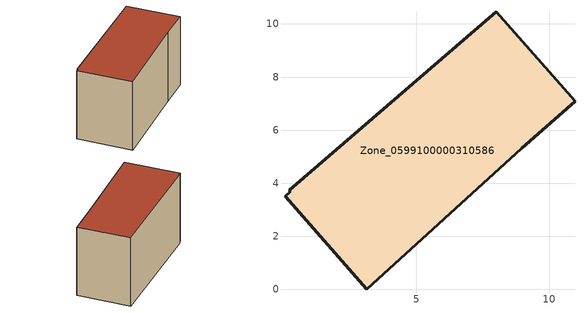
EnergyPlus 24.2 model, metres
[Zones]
Zone_0599100000310586
 floor ground (C_G): 0.05,3.5 0.25,3.68 0.2,3.73 8.01,10.46 10.98,7.08 8.97,5.32 3.12,0 z0
 wall outside (C_F): 10.98,7.08 8.01,10.46 0.2,3.73 0.25,3.68 0.05,3.5 3.12,0 8.97,5.32 10.98,7.08 z0:6.18
 roof outside (C_R): 0.25,3.68 0.05,3.5 3.12,0 8.97,5.32 10.98,7.08 8.01,10.46 0.2,3.73 z6.18
[BUILDING]
Pand.0599100000310586: North Axis=0; Terrain=City; Loads Convergence Tolerance Value=0.04; Temperature Convergence Tolerance Value=0.4; Solar Distribution=FullExterior; Maximum Number of Warmup Days=25; Minimum Number of Warmup Days=1
[Site:Location]
Rotterdam.The.Hague.AP_ZH_NLD Design_Conditions: Latitude=51.96; Longitude=4.45; Time Zone=1; Elevation=-4.5
[SITE:GROUNDTEMPERATURE:BUILDINGSURFACE]
18, 18, 18, 18, 18, 18, 18, 18, 18, 18, 18, 18
[MATERIAL] Thermal Absorptance=0.9; Solar Absorptance=0.7; Visible Absorptance=0.7
Name | Roughness | Thickness | Conductivity | Density | Specific Heat
G.TI.1946 | MediumSmooth | 0.15 | 1 | 540 | 1210
F.TI.1946 | Rough | 0.3 | 0.857143 | 1920 | 840
R.TI.1946 | MediumRough | 0.2 | 0.1 | 1500 | 1000
[CONSTRUCTION]
C_G: G.TI.1946
C_F: F.TI.1946
C_R: R.TI.1946
[ZONE]
Zone_0599100000310586: Type=1; Multiplier=1; Ceiling Height=Autocalculate; Volume=Autocalculate; Floor Area=autocalculate; Part of Total Floor Area=Yes
[ZONEINFILTRATION:DESIGNFLOWRATE]
Infil_Zone_0599100000310586: Zone or ZoneList or Space or SpaceList=Zone_0599100000310586; Schedule=AlwaysOn; Design Flow Rate Calculation Method=Flow/Area; Flow Rate per Floor Area=0.003; Constant Term Coefficient=1; Temperature Term Coefficient=0; Velocity Term Coefficient=0; Velocity Squared Term Coefficient=0
[HVACTEMPLATE:ZONE:IDEALLOADSAIRSYSTEM]
Zone_0599100000310586: Maximum Heating Supply Air Temperature=50; Minimum Cooling Supply Air Temperature=13; Maximum Heating Supply Air Humidity Ratio=0.0156; Minimum Cooling Supply Air Humidity Ratio=0.0077; Heating Limit=NoLimit; Cooling Limit=NoLimit; Dehumidification Control Type=ConstantSensibleHeatRatio; Cooling Sensible Heat Ratio=0.7; Dehumidification Setpoint=60; Humidification Control Type=None; Humidification Setpoint=30; Outdoor Air Method=None; Outdoor Air Flow Rate per Person=0.00944; Outdoor Air Flow Rate per Zone Floor Area=0; Outdoor Air Flow Rate per Zone=0; Demand Controlled Ventilation Type=None; Outdoor Air Economizer Type=NoEconomizer; Heat Recovery Type=None; Sensible Heat Recovery Effectiveness=0.7; Latent Heat Recovery Effectiveness=0.65
[ZONECONTROL:THERMOSTAT]
ThermostatControl_Zone_0599100000310586: Zone or ZoneList=Zone_0599100000310586; Control Type Schedule=DualSetpointControlType; Control 1=Thermostat_Zone_0599100000310586; Temperature Difference Between Cutout And Setpoint=0
[THERMOSTATSETPOINT:DUALSETPOINT]
Thermostat_Zone_0599100000310586: Heating Setpoint Temperature Schedule=HeatingSetpoint_Zone_0599100000310586; Cooling Setpoint Temperature Schedule=CoolingSetpoint_Zone_0599100000310586
[SCHEDULE:COMPACT]
HeatingSetpoint_Zone_0599100000310586: Through: 12/31, For: AllDays, Until: 24:00, 21
CoolingSetpoint_Zone_0599100000310586: Through: 12/31, For: AllDays, Until: 24:00, 24
DualSetpointControlType: Through: 12/31, For: AllDays, Until: 24:00, 4
AlwaysOn: Through: 12/31, For: AllDays, Until: 24:00, 1
